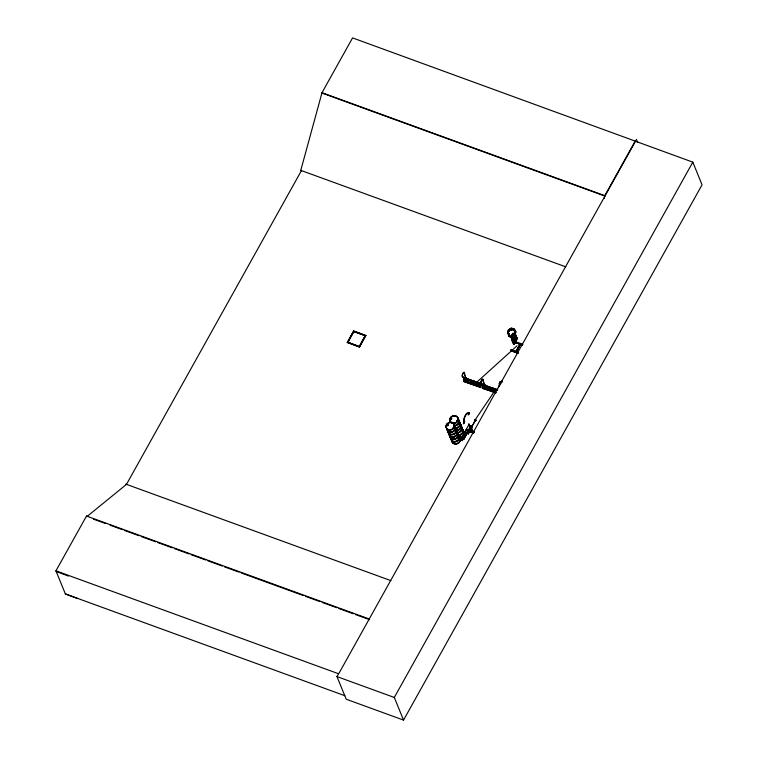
<?xml version="1.0" encoding="UTF-8"?>
<svg xmlns="http://www.w3.org/2000/svg" width="758" height="758" viewBox="0 0 758 758"><rect width="100%" height="100%" fill="white"/><g stroke="black" fill="none" stroke-linecap="round" stroke-linejoin="round"><path stroke-width="1.14" d="M512.711 339.537L513.422 339.802L514.815 337.301L513.952 333.709L513.28 334.278L512.825 333.16L511.773 335.036L511.858 337.452C515.222 342.455 512.493 347.695 516.539 338.854M511.356 328.11L508.495 329.796M511.821 336.58L514.758 334.676L515.8 331.464L514.379 328.792L511.347 328.119L508.618 329.768M511.83 336.58L508.789 336.192L507.614 332.838L509.651 330.251M515.317 334.534L515.677 331.634L515.478 334.591L512.304 337.357M472.537 432.401L470.168 426.413L470.491 426.849L470.51 425.778L470.064 426.697L470.784 426.896M473.314 432.155C465.223 415.081 478.165 444.794 470.794 426.972M516.605 351.977L515.838 351.466L516.605 352.006L520.547 344.113L516.084 351.845M520.689 344.454L520.026 343.952L515.838 351.494M447.097 425.2L447.409 425.513M447.902 425.191L447.476 425.446M451.427 418.871L451.626 418.264M450.489 418.691C451.398 420.576 451.986 416.947 451.484 418.786M453.18 427.54L453.815 427.114M453.748 427.057L453.189 427.484M457.434 420.823L456.913 420.567L456.941 421.145M518.008 347.837L518.311 347.761M463.242 438.711L462.191 440.578L461.736 439.469L462.958 436.39L465.962 431.956L466.388 432.998L465.782 435.054L463.261 438.607M482.931 385.831L483.054 385.329M464.275 378.119L464.237 379.085L463.962 378.678M470.557 426.271L473.371 432.174M482.818 385.661L482.761 385.614M509.139 335.604L509.196 333.501L508.609 335.803L510.428 337.424L512.361 337.329M508.874 333.785L509.348 333.833M463.659 381.445L480.231 387.253L463.65 381.454L464.834 379.161M463.887 381.028L463.981 380.867M480.193 387.272L481.984 383.965L481.519 384.704L466.066 379.265M480.278 387.016L480.544 386.656M481.482 384.903L466.236 379.085M495.58 392.843L482.296 388.238L483.481 385.955M482.325 388.219L496.102 392.72L482.126 387.3L494.983 391.535M462.56 436.902L466.757 429.341L465.507 430.838M501.474 381.426L498.764 386.817M508.627 329.834L507.462 332.43L508.485 329.597M470.491 426.185L471.125 426.403L470.784 427.038L470.102 426.792L470.68 425.835M338.115 674.554L336.969 676.591L346.207 699.227L403.54 720.1L702.06 184.791L692.821 162.155L352.565 37.9L322.008 92.694L300.746 170.436L301.409 170.673M604.306 198.35L604.761 195.649L322.008 92.694M499.332 385.831L499.247 383.415L500.308 381.587L500.744 382.799M513.801 344.16C520.954 325.22 514.095 356.071 511.735 338.513L511.811 337.926L514.019 344.236L514.208 343.355M514.644 332.857L517.221 338.608L514.644 332.857L516.634 339.082L517.022 338.333M469.524 431.804L473.598 433.254M469.647 431.548L473.674 432.799M518.131 352.375L511.053 349.798L518.159 352.262M517.97 353.275L510.892 350.727L511.091 349.732M480.733 386.324L464.057 380.573M484.068 384.988L497.608 389.735M473.428 382.894L473.722 382.345M492.075 389.688L492.368 389.138M493.534 389.726L493.24 390.285M514.35 343.687L511.811 337.926M446.936 424.906L446.936 425.513M447.59 425.409L447.845 424.887L447.012 424.793M450.479 418.587L451.427 418.094M451.143 419.013L450.972 418.226M446.898 425.333L447.523 425.731L448.092 425.162M466.672 429.407L467.714 431.965L463.612 439.498L467.828 431.956L466.691 429.312M464.427 378.166L464.351 380.033L463.801 378.991M480.439 386.826L463.479 380.507L480.743 386.267M464.682 379.104L463.792 380.753L463.593 380.279M465.962 378.801L464.929 380.706L462.93 376.735A2.331 0.881 -70.6 0 1 462.276 375.134A2.331 0.881 -70.6 0 1 463.744 372.434A2.331 0.881 -70.6 0 1 464.398 374.035L466.094 378.839L465.052 380.753L463.053 376.783A2.331 0.881 -70.6 0 1 462.408 375.182A2.331 0.881 -70.6 0 1 463.877 372.481A2.331 0.881 -70.6 0 1 464.521 374.082L466.094 378.839M466.71 378.233L465.393 381.681L466.956 378.82L465.033 377.645L465.185 378.583L465.431 378.138L481.851 384.088L465.109 378.337M482.458 385.784L483.083 384.96L483.007 386.826L482.6 385.831M494.785 391.895L482.439 387.546L483.339 385.898M484.741 385.632L483.576 387.499L481.586 383.529A2.331 0.881 -70.6 0 1 480.932 381.928A2.331 0.881 -70.6 0 1 482.401 379.227A2.331 0.881 -70.6 0 1 483.054 380.829L484.741 385.632L483.178 380.876A2.331 0.881 -70.6 0 0 482.524 379.275A2.331 0.881 -70.6 0 0 481.055 381.975A2.331 0.881 -70.6 0 0 481.709 383.576L483.708 387.546M483.689 384.429L485.603 385.614L484.116 388.134M485.433 385.718L485.366 385.026M495.931 389.148L474.546 420.728C473.39 421.685 477.426 421.903 474.546 420.728M463.849 433.784L468.975 424.395M469.249 424.489L468.634 424.954L468.842 424.054M466.492 433.68L470.377 427.247M470.32 426.792L470.51 425.778M470.036 427.124L465.08 436.798L470.443 427.465L469.922 428.005M469.903 427.976L470.443 427.493M472.111 425.693L471.334 427.105L471.722 427.683L472.49 426.271L472.111 425.693L472.49 426.271M471.504 427.161L474.963 421.154L472.253 426.034M472.319 426.204L471.722 427.683M468.245 433.983L471.362 428.128L468.311 434.04M501.957 382.383L502.241 381.861M77.629 598.498L65.377 593.94L55.94 570.84L86.497 516.046L369.25 619.002L369.516 619.665L368.852 619.419M347.297 342.417L353.664 331.009L365.82 335.434L359.529 347.031L347.297 342.417L359.529 347.031M347.382 342.607L353.664 331.009M347.818 342.228L353.825 331.454L365.299 335.633L359.368 346.596L347.818 342.228L359.368 346.596M347.894 342.417L353.825 331.454M359.292 346.406L365.299 335.633M359.453 346.842L365.82 335.434M514.568 333.444L514.853 332.933M514.095 336.078L515.355 334.449M462.759 435.85L465.497 430.79M522.868 344.502C513.99 340.494 512.237 342.152 522.584 344.928M522.518 345.136L515.449 342.597L515.791 341.953M461.802 439.488L462.598 436.854M462.191 440.578L463.327 438.636L463.64 439.413M516.075 351.807L520.187 344.236M520.557 344.141L516.416 351.684M604.761 195.649L635.318 140.855M635.488 141.282L338.693 673.796L55.94 570.84M499.854 384.893L500.83 383.15M403.54 720.1L394.302 697.464L692.821 162.155M512.645 329.493L515.696 331.634L512.692 329.645L509.793 330.355L508.012 332.753M508.05 332.715L509.101 335.775L511.783 336.078L514.369 334.392L515.298 331.53L514.009 329.133L511.29 328.479M473.494 382.724L474.517 382.326M456.932 420.605L457.396 421.031M457.472 420.69L457.197 420.5M516.928 339.12L514.36 333.368M470.064 430.771L474.12 432.297M481.529 384.666L466.056 379.171M481.747 384.401L466.293 378.972M515.449 342.597L522.414 344.71M514.104 336.05L512.399 337.007M473.712 384.988L517.079 345.752M493.354 390.057L492.624 390.342M447.201 424.935L447.694 424.812M501.351 382.212L500.678 382.781L500.223 381.662M512.427 336.988L510.75 337.035M509.518 330.28L512.654 329.635M447.665 425.608L447.068 425.551M474.214 383.633L473.627 383.425M447.457 424.565L448.13 424.906M473.788 383.51L474.735 383.359L474.641 382.316M464.91 377.863L480.875 383.595M483.566 384.657L485.243 385.244M483.756 385.13L497.665 389.858M497.021 390.171L483.604 385.576L496.888 390.275M465.99 379.531L480.373 384.514M484.684 386.258L495.713 390.143M484.646 386.324L495.685 390.199M463.479 380.507L479.435 386.267M482.675 387.329L495.95 392.028M465.052 381.283L479.407 386.324M482.126 387.3L483.803 387.888M463.858 381.084L480.439 386.855M468.776 424.831L470.064 427.55L468.785 424.745M470.197 430.544L474.29 431.984M474.148 432.193L470.045 430.857M473.314 432.107L472.471 432.43L469.069 424.167M469.657 431.482L473.769 432.932M518.32 352.65L511.167 350.092L518.216 352.754M510.901 350.641L517.979 353.181M322.188 93.12L604.931 196.076M565.771 266.844L300.784 170.361L301.447 170.607L126.482 484.353L86.772 516.71L86.497 516.046M353.74 331.199L365.896 335.623M353.901 331.644L365.375 335.822M125.819 484.116L390.796 580.6M93.433 519.135L105.646 523.579M110.09 525.199L122.313 529.643M124.53 530.458L138.97 535.707M141.187 536.522L155.627 541.78M157.844 542.586L172.284 547.845M174.501 548.65L188.941 553.909M191.168 554.714L205.598 559.972M207.825 560.787L222.255 566.036M224.482 566.851L238.922 572.11M241.139 572.915L303.333 595.561M305.55 596.366L319.99 601.625M322.207 602.439L336.647 607.689M338.873 608.503L353.304 613.762M355.53 614.567L367.744 619.011M336.969 676.591L394.302 697.464M65.377 593.94L344.795 695.692M56.215 571.504L68.466 576.052M493.335 389.205L492.548 389.044L492.188 390.19M470.168 427.417L468.832 424.12M509.12 335.586L510.759 337.064M636.332 139.264L637.639 142.476M499.314 383.434L499.768 384.552M480.127 383.463L478.525 386.201M462.532 436.826L463.612 439.498M462.389 438.692L462.314 439.981L462.039 439.318M461.793 439.441L462.257 440.606M458.505 419.411A4.425 3.771 -22.2 0 1 458.391 423.694A4.425 3.771 -22.2 0 1 453.89 425.683M450.508 422.424A4.425 3.771 -22.2 0 1 450.612 421.42M458.344 419.174A4.368 3.714 -22.2 0 1 454.904 425.333M450.46 422.149A4.368 3.714 -22.2 0 1 450.555 421.154M458.751 421.078A4.425 3.771 -22.2 0 1 459.651 425.608A4.425 3.771 -22.2 0 1 454.866 428.052M458.647 420.984A4.368 3.714 -22.2 0 1 459.538 425.437A4.368 3.714 -22.2 0 1 454.819 427.853M458.514 419.591A4.368 3.714 -22.2 0 1 458.401 423.817A4.368 3.714 -22.2 0 1 453.966 425.778M458.798 421.211A4.425 3.771 -22.2 0 1 459.708 425.731A4.425 3.771 -22.2 0 1 454.914 428.185M459.689 423.514A4.368 3.714 -22.2 0 1 460.58 427.976A4.377 3.724 -22.2 0 1 455.88 430.468M455.852 430.392A4.368 3.714 -22.2 0 0 460.58 427.976A4.377 3.724 -22.2 0 0 459.718 423.58M458.817 421.401A4.368 3.714 -22.2 0 1 459.935 425.38A4.368 3.714 -22.2 0 1 456.098 428.251M460.532 425.598A4.368 3.714 -22.2 0 1 461.65 429.587A4.368 3.714 -22.2 0 1 457.813 432.458M461.65 428.204A4.425 3.771 -22.2 0 1 462.56 432.723A4.425 3.771 -22.2 0 1 457.766 435.168M462.266 428.791A4.368 3.714 -22.2 0 1 462.153 433.017A4.368 3.714 -22.2 0 1 457.718 434.978M460.684 425.835A4.425 3.771 -22.2 0 1 461.821 429.871A4.425 3.771 -22.2 0 1 457.927 432.78M461.707 428.327A4.425 3.771 -22.2 0 1 462.607 432.856A4.425 3.771 -22.2 0 1 457.823 435.3M460.637 425.702A4.425 3.771 -22.2 0 1 461.774 429.748A4.425 3.771 -22.2 0 1 457.879 432.647M461.726 428.516A4.368 3.714 -22.2 0 1 462.617 432.979A4.368 3.714 -22.2 0 1 457.889 435.395M458.742 437.48A4.368 3.714 -22.2 0 0 463.47 435.064A4.377 3.724 -22.2 0 0 462.551 430.516A4.358 3.714 -22.2 0 1 463.403 434.931A4.358 3.714 -22.2 0 1 458.694 437.338A4.377 3.724 -22.2 0 0 463.441 434.988A4.368 3.714 -22.2 0 0 462.579 430.601M462.503 430.487A4.34 3.695 -22.2 0 1 463.394 434.921A4.34 3.695 -22.2 0 1 458.694 437.319M459.746 423.741A4.34 3.695 -22.2 0 1 460.637 428.175A4.34 3.695 -22.2 0 1 455.937 430.572M455.359 426.934A4.368 3.714 -22.2 0 1 452.014 432.145A4.368 3.714 -22.2 0 1 447.002 429.066M455.027 427.474A4.368 3.714 -22.2 0 1 453.928 433.822A4.368 3.714 -22.2 0 1 447.855 431.141M455.909 428.583A4.368 3.714 -22.2 0 1 453.028 434.637A4.368 3.714 -22.2 0 1 448.12 430.563M448.992 432.685A4.368 3.714 -22.2 0 0 454.44 436.589A4.368 3.714 -22.2 0 0 456.06 430.013A4.377 3.724 -22.2 0 1 454.478 436.665A4.377 3.724 -22.2 0 1 449.011 432.761M455.179 427.711A4.425 3.771 -22.2 0 1 454.061 434.135A4.425 3.771 -22.2 0 1 447.902 431.425M455.122 427.578A4.425 3.771 -22.2 0 1 454.014 434.012A4.425 3.771 -22.2 0 1 447.855 431.293M454.156 425.21A4.425 3.771 -22.2 0 1 453.047 431.643A4.425 3.771 -22.2 0 1 446.888 428.924M454.724 425.664A4.368 3.714 -22.2 0 1 452.384 431.548A4.368 3.714 -22.2 0 1 446.832 428.64M455.975 429.862A4.34 3.695 -22.2 0 1 454.364 436.4A4.34 3.695 -22.2 0 1 448.944 432.515M458.031 434.704A4.425 3.771 -22.2 0 1 456.392 441.364A4.425 3.771 -22.2 0 1 450.858 437.404M457.804 433.206A4.368 3.714 -22.2 0 1 455.463 439.09A4.368 3.714 -22.2 0 1 449.911 436.182M457.936 434.599A4.368 3.714 -22.2 0 1 456.307 441.165A4.368 3.714 -22.2 0 1 450.858 437.262M458.107 435.016A4.368 3.714 -22.2 0 1 456.477 441.592A4.368 3.714 -22.2 0 1 451.029 437.688M458.922 437.015A4.377 3.724 -22.2 0 1 457.301 443.601A4.377 3.724 -22.2 0 1 451.844 439.687A4.34 3.695 -22.2 0 0 457.273 443.515A4.34 3.695 -22.2 0 0 458.884 436.987M458.088 434.827A4.425 3.771 -22.2 0 1 456.439 441.488A4.425 3.771 -22.2 0 1 450.915 437.537M457.737 432.903A4.425 3.771 -22.2 0 1 454.819 439.043A4.425 3.771 -22.2 0 1 449.845 434.903M457.624 432.79A4.368 3.714 -22.2 0 1 454.743 438.844A4.368 3.714 -22.2 0 1 449.835 434.77M456.136 430.222A4.358 3.714 -22.2 0 1 454.525 436.779A4.358 3.714 -22.2 0 1 449.077 432.884A4.34 3.695 -22.2 0 0 452.318 437.072A4.34 3.695 -22.2 0 0 457.396 433.709M457.794 433.026A4.425 3.771 -22.2 0 1 454.866 439.166A4.425 3.771 -22.2 0 1 449.892 435.035M458.95 437.101A4.368 3.714 -22.2 0 1 457.33 443.676A4.368 3.714 -22.2 0 1 451.882 439.773M456.126 430.241A4.34 3.695 -22.2 0 1 457.491 432.714M515.686 335.747L515.62 337.793L513.526 341.536L512.55 341.356L511.337 338.39L513.971 333.027L514.474 332.771L515.686 335.747M465.658 432.467L464.9 434.95L466.312 434.097L464.768 435.604L463.858 438.437L464.446 435.803L463.223 436.921L463.602 437.982L465.554 434.495L465.128 433.453L463.1 436.57L464.588 435.13L465.658 432.467M469.467 412.598L469.107 414.418L468.198 414.92L468.634 414.114A4.908 1.857 -70.5 0 0 465.469 415.744A4.908 1.857 -70.5 0 0 464.247 422.14L464.682 421.353L464.284 423.239L463.337 423.817L463.773 423.021A5.884 2.227 -70.5 0 1 465.241 415.356A5.884 2.227 -70.5 0 1 469.031 413.394L469.467 412.598M474.859 419.487L476.346 420.387L474.859 419.487M474.11 381.236L472.604 384.221L474.11 381.236M475.787 381.824L474.281 384.808L475.787 381.824M477.284 382.354L475.768 385.339L477.284 382.354M478.961 382.951L477.455 385.926L478.961 382.951M492.766 388.03L491.25 391.014L492.766 388.03M494.443 388.617L492.937 391.602L494.443 388.617M512.721 333.662L512.181 335.282L512.721 333.662M513.431 334.648L512.38 336.514L513.232 338.599L514.275 336.723L513.431 334.648M500.119 382.165L499.645 383.652L500.119 382.165M501.967 381.227L501.408 381.464L501.967 381.227M497.125 389.972L484.987 385.699L497.096 390.029M452.943 423.267A4.368 3.714 -22.2 0 0 457.965 417.933A4.368 3.714 -22.2 0 0 450.735 417.222A4.368 3.714 -22.2 0 0 452.943 423.267M453.028 423.466A4.358 3.714 -22.2 0 0 458.04 418.141A4.358 3.714 -22.2 0 0 450.821 417.431A4.358 3.714 -22.2 0 0 453.028 423.466A4.34 3.695 -22.2 0 0 458.022 418.151A4.34 3.695 -22.2 0 0 450.839 417.44A4.34 3.695 -22.2 0 0 453.038 423.447M460.504 427.806A4.358 3.714 -22.2 0 0 459.613 423.352A4.34 3.695 -22.2 0 1 460.485 427.806A4.358 3.714 -22.2 0 1 455.785 430.212A4.34 3.695 -22.2 0 0 460.485 427.806M449.323 429.767A4.368 3.714 -22.2 0 0 454.345 424.433A4.368 3.714 -22.2 0 0 447.106 423.722A4.368 3.714 -22.2 0 0 449.323 429.767M449.409 429.966A4.358 3.714 -22.2 0 0 454.412 424.641A4.358 3.714 -22.2 0 0 447.201 423.93A4.358 3.714 -22.2 0 0 449.409 429.966A4.34 3.695 -22.2 0 0 454.402 424.651A4.34 3.695 -22.2 0 0 447.211 423.94A4.34 3.695 -22.2 0 0 449.409 429.947"/></g></svg>
